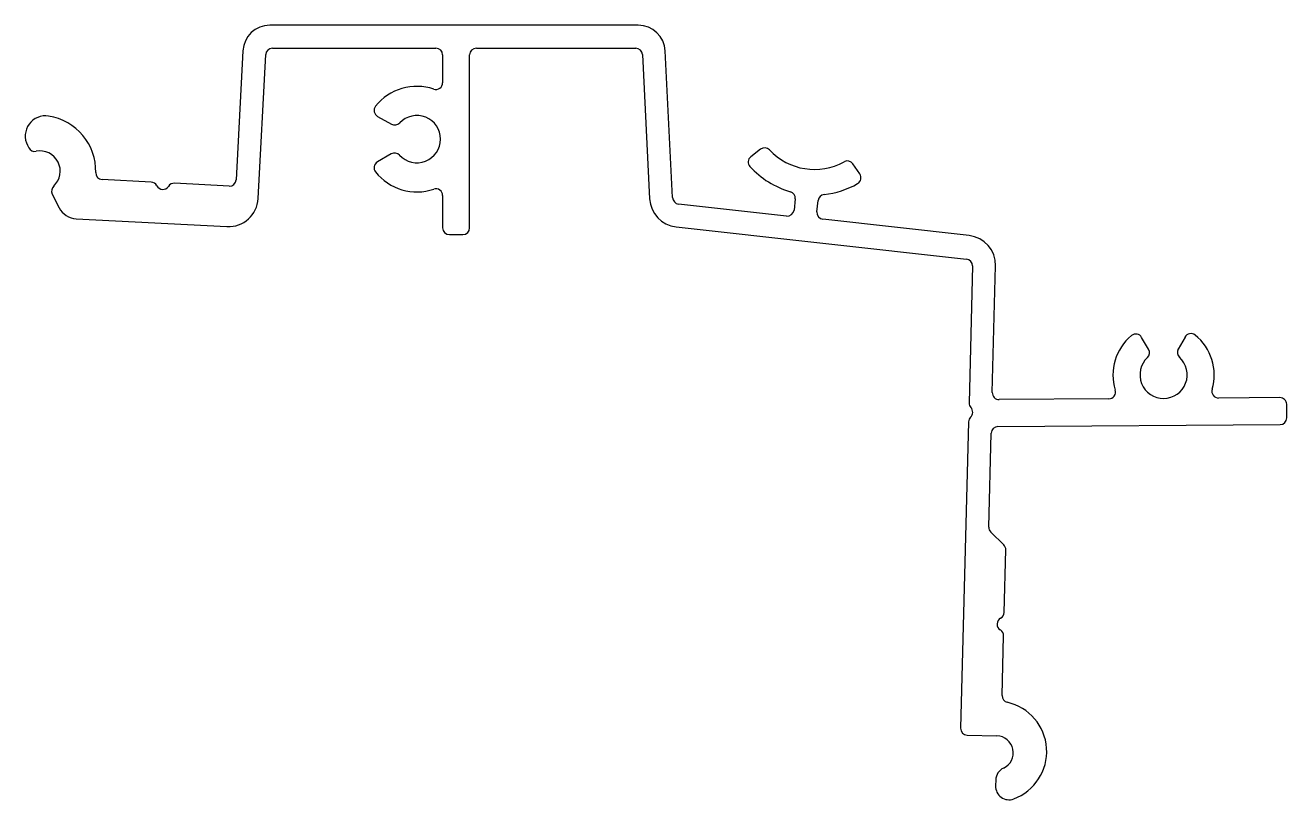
# Model space of a CAD drawing. Extents: x 476.1 to 569.5, y 517.9 to 575.3.
import ezdxf

# ---------------------------------------------------------------- set-up
doc = ezdxf.new("R2010")
doc.units = 0
doc.layers.get('0').update_dxf_attribs({"linetype": 'CONTINUOUS'})

msp = doc.modelspace()

# ---------------------------------------------------------------- linework, layer by layer
at = {"linetype": 'CONTINUOUS'}
for p, q in [((521.503, 575.262), (494.214, 575.262)), ((492.217, 573.366), (491.72, 563.822)), ((493.35, 562.435), (493.905, 573.088)), ((494.404, 573.562), (506.512, 573.562)), ((507.012, 573.062), (507.012, 571.006)), ((509.012, 560.262), (509.012, 573.062)), ((509.512, 573.562), (521.312, 573.562)), ((521.812, 573.087), (522.342, 562.409)), ((524.04, 562.494), (523.5, 573.361)), ((502.193, 568.512), (503.225, 567.937)), ((476.259, 566.371), (476.352, 566.188)), ((503.205, 565.732), (502.185, 565.143)), ((530.55, 566.077), (529.835, 565.526)), ((537.909, 564.252), (537.398, 564.996)), ((485.418, 563.649), (481.79, 563.838)), ((491.195, 563.348), (487.148, 563.559)), ((478.101, 562.759), (478.616, 561.75)), ((507.012, 562.652), (507.012, 560.262)), ((532.485, 561.134), (524.484, 562.022)), ((533.129, 562.4), (533.038, 561.576)), ((534.733, 561.441), (534.827, 562.286)), ((479.874, 560.933), (491.039, 560.352)), ((546.004, 559.687), (535.175, 560.889)), ((507.512, 559.762), (508.512, 559.762)), ((524.297, 560.332), (545.815, 557.945)), ((546.26, 557.435), (545.999, 547.307)), ((547.719, 548.056), (547.961, 557.444)), ((559.298, 551.271), (558.783, 552.149)), ((561.995, 552.171), (561.492, 551.286)), ((556.359, 547.6), (548.222, 547.543)), ((569.022, 547.688), (564.482, 547.657)), ((569.532, 546.192), (569.525, 547.192)), ((545.963, 545.893), (545.378, 523.207)), ((548.138, 545.543), (569.036, 545.688)), ((547.462, 538.099), (547.642, 545.055)), ((548.571, 536.78), (547.61, 537.731)), ((548.6, 531.779), (548.719, 536.412)), ((548.442, 525.628), (548.556, 530.048)), ((545.865, 522.694), (548.059, 522.637)), ((547.975, 519.373), (547.964, 518.933))]:
    msp.add_line(p, q, dxfattribs=at)
for centre, radius, start, end in [((494.214, 573.262), 2, 90, 177.022), ((521.503, 573.262), 2, 2.844, 90), ((494.404, 573.062), 0.5, 90, 177.022), ((506.512, 573.062), 0.5, 0, 90), ((509.512, 573.062), 0.5, 90, 180), ((521.312, 573.062), 0.5, 2.844, 90), ((506.512, 571.006), 0.5, 251.37215, 360), ((505.104, 566.829), 3.908, 71.37215, 141.52883), ((502.436, 568.949), 0.5, 141.52883, 240.86699), ((477.595, 567.053), 1.5, 81.06045, 207.022), ((477.186, 564.453), 4.132, 358.5653, 81.06045), ((505.104, 566.829), 1.75, 222.83959, 136.63955), ((503.469, 568.374), 0.5, 240.86699, 316.63955), ((476.798, 566.415), 0.5, 207.022, 281.19552), ((477.186, 564.453), 1.5, 312.84848, 101.19552), ((503.455, 565.299), 0.5, 42.83959, 120), ((530.14, 565.13), 0.5, 127.59035, 222.3987), ((530.855, 565.681), 0.5, 43.25458, 127.59035), ((534.545, 569.152), 4.566, 223.25458, 298.80584), ((502.435, 564.71), 0.5, 120, 218.43651), ((505.104, 566.829), 3.908, 218.43651, 288.62785), ((534.545, 569.152), 6.465, 222.3987, 254.06083), ((536.986, 564.713), 0.5, 34.47007, 118.80584), ((481.816, 564.337), 0.5, 178.5653, 267.022), ((485.392, 563.15), 0.5, 27.022, 87.022), ((487.122, 563.06), 0.5, 87.022, 147.022), ((491.221, 563.848), 0.5, 267.022, 357.022), ((534.545, 569.152), 6.465, 276.42188, 299.66172), ((537.497, 563.969), 0.5, 299.66172, 34.47007), ((478.546, 562.987), 0.5, 132.84848, 207.022), ((486.283, 563.604), 0.5, 207.022, 327.022), ((506.512, 562.652), 0.5, 0, 108.62785), ((524.54, 562.519), 0.5, 182.844, 263.669), ((532.632, 562.455), 0.5, 353.669, 74.06083), ((535.324, 562.231), 0.5, 96.42188, 173.669), ((479.952, 562.431), 1.5, 207.022, 267.022), ((491.153, 562.549), 2.2, 267.022, 357.022), ((524.54, 562.519), 2.2, 182.844, 263.669), ((532.541, 561.631), 0.5, 263.669, 353.669), ((535.23, 561.386), 0.5, 173.669, 263.669), ((507.512, 560.262), 0.5, 180, 270), ((508.512, 560.262), 0.5, 270, 0), ((545.761, 557.501), 2.2, 358.525, 83.669), ((545.76, 557.448), 0.5, 358.525, 83.669), ((560.408, 549.379), 3.75, 129.24988, 197.51461), ((558.352, 551.896), 0.5, 30.4, 129.24988), ((562.429, 551.924), 0.5, 51.55012, 150.4), ((560.408, 549.379), 3.75, 343.28539, 51.55012), ((561.927, 551.04), 0.5, 150.4, 227.56041), ((560.408, 549.379), 1.75, 133.23959, 47.56041), ((558.867, 551.018), 0.5, 313.23959, 30.4), ((548.219, 548.043), 0.5, 178.525, 270.4), ((556.355, 548.1), 0.5, 270.4, 17.51461), ((564.479, 548.157), 0.5, 163.28539, 270.4), ((569.025, 547.188), 0.5, 0.4, 90.4), ((546.499, 547.294), 0.5, 178.525, 223.525), ((545.774, 546.606), 0.5, 313.525, 43.525), ((546.462, 545.881), 0.5, 133.525, 178.525), ((569.032, 546.188), 0.5, 270.4, 0.4), ((548.141, 545.043), 0.5, 90.4, 178.525), ((547.962, 538.086), 0.5, 178.525, 225.28531), ((548.22, 536.424), 0.5, 358.525, 45.28531), ((548.1, 531.792), 0.5, 298.525, 358.525), ((548.578, 530.913), 0.5, 118.525, 238.525), ((548.056, 530.06), 0.5, 358.525, 58.525), ((548.942, 525.615), 0.5, 178.525, 257.28933), ((548.008, 521.477), 3.742, 290.38862, 77.28933), ((545.878, 523.194), 0.5, 178.525, 268.525), ((548.027, 521.388), 1.25, 294.9128, 88.525), ((548.975, 519.347), 1, 114.9128, 178.525), ((548.963, 518.907), 1, 178.525, 290.38862)]:
    msp.add_arc(centre, radius, start, end, dxfattribs=at)

doc.saveas('drawing.dxf')
